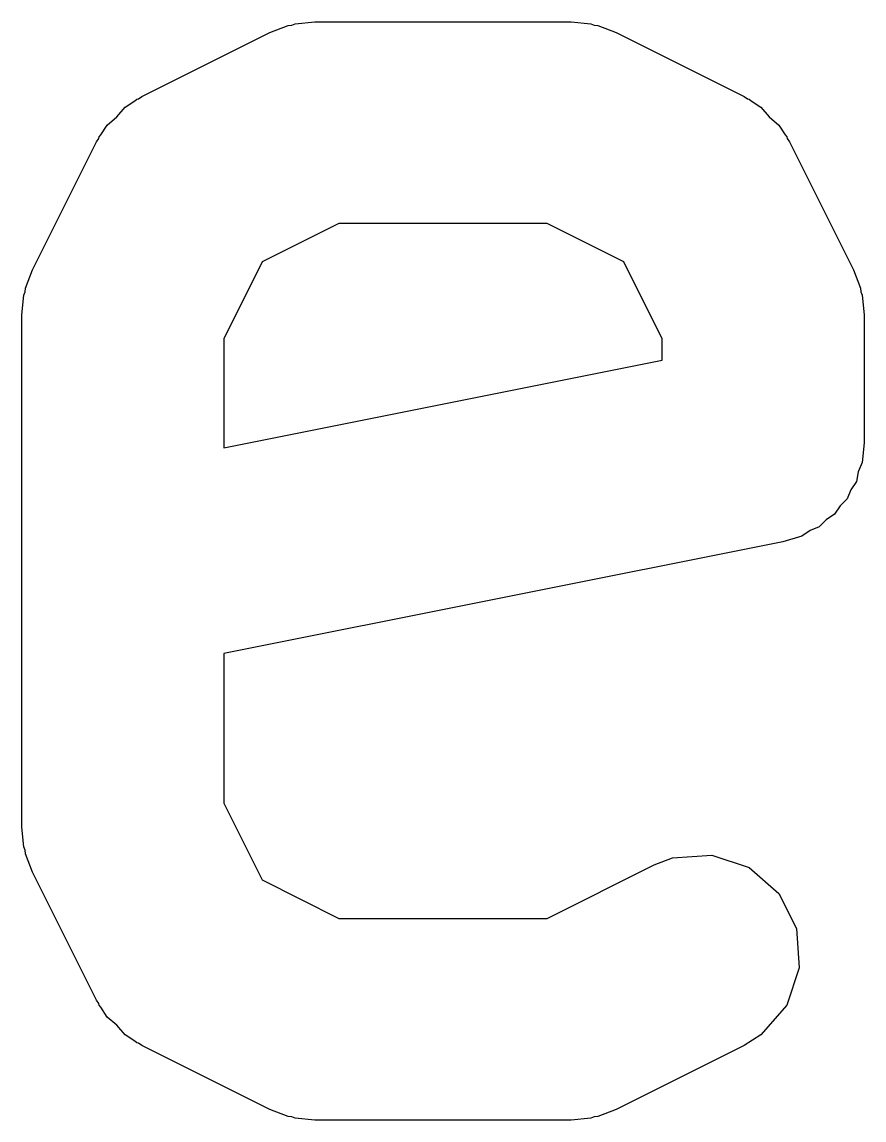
# Model space of a CAD drawing. Extents: x 0.58 to 7.69, y -5.21 to -0.56.
# Drawn here: x 6.78276 to 6.80741, y -5.19212 to -5.15997 of the extents above; entities that cross this region are included whole.
import ezdxf

# ---------------------------------------------------------------- set-up
doc = ezdxf.new("R2010")
doc.units = 0
doc.header["$MEASUREMENT"] = 0
doc.layers.add('BLACK', color=7, linetype='CONTINUOUS')

msp = doc.modelspace()

# ---------------------------------------------------------------- linework, layer by layer
at = {"layer": 'BLACK', "linetype": 'CONTINUOUS'}
for p, q in [((6.790018, -5.160278), (6.790559, -5.160071)), ((6.790559, -5.160071), (6.790665, -5.160064)), ((6.790665, -5.160064), (6.790763, -5.160023)), ((6.790763, -5.160023), (6.791339, -5.159967)), ((6.791339, -5.159967), (6.798838, -5.159967)), ((6.798838, -5.159967), (6.799414, -5.160023)), ((6.799414, -5.160023), (6.799512, -5.160064)), ((6.799512, -5.160064), (6.799618, -5.160071)), ((6.799618, -5.160071), (6.800158, -5.160278)), ((6.786269, -5.162153), (6.790018, -5.160278)), ((6.800158, -5.160278), (6.803908, -5.162153)), ((6.785779, -5.162461), (6.78607, -5.162278)), ((6.78607, -5.162278), (6.786127, -5.162229)), ((6.786127, -5.162229), (6.786172, -5.162214)), ((6.786172, -5.162214), (6.786269, -5.162153)), ((6.803908, -5.162153), (6.804004, -5.162214)), ((6.804004, -5.162214), (6.804049, -5.162229)), ((6.804049, -5.162229), (6.804106, -5.162278)), ((6.804106, -5.162278), (6.804398, -5.162461)), ((6.785536, -5.162741), (6.785779, -5.162461)), ((6.804398, -5.162461), (6.80464, -5.162741)), ((6.785073, -5.163275), (6.785256, -5.162984)), ((6.785256, -5.162984), (6.785536, -5.162741)), ((6.80464, -5.162741), (6.80492, -5.162984)), ((6.80492, -5.162984), (6.805103, -5.163275)), ((6.785024, -5.163332), (6.785073, -5.163275)), ((6.805103, -5.163275), (6.805152, -5.163332)), ((6.783073, -5.167223), (6.784948, -5.163474)), ((6.784948, -5.163474), (6.785009, -5.163377)), ((6.785009, -5.163377), (6.785024, -5.163332)), ((6.805152, -5.163332), (6.805168, -5.163377)), ((6.805168, -5.163377), (6.805228, -5.163474)), ((6.805228, -5.163474), (6.807103, -5.167223)), ((6.792036, -5.165872), (6.78979, -5.166995)), ((6.798141, -5.165872), (6.792036, -5.165872)), ((6.800386, -5.166995), (6.798141, -5.165872)), ((6.78979, -5.166995), (6.788667, -5.169241)), ((6.801509, -5.169241), (6.800386, -5.166995)), ((6.782866, -5.167764), (6.783073, -5.167223)), ((6.807103, -5.167223), (6.80731, -5.167764)), ((6.782859, -5.16787), (6.782866, -5.167764)), ((6.80731, -5.167764), (6.807317, -5.16787)), ((6.782762, -5.168544), (6.782818, -5.167968)), ((6.782818, -5.167968), (6.782859, -5.16787)), ((6.807317, -5.16787), (6.807358, -5.167968)), ((6.807358, -5.167968), (6.807415, -5.168544)), ((6.782762, -5.183542), (6.782762, -5.168544)), ((6.807415, -5.168544), (6.807415, -5.172293)), ((6.788667, -5.169241), (6.788667, -5.172441)), ((6.801509, -5.169873), (6.801509, -5.169241)), ((6.788667, -5.172441), (6.801509, -5.169873)), ((6.807415, -5.172293), (6.807358, -5.172869)), ((6.807358, -5.172869), (6.807247, -5.173137)), ((6.807247, -5.173137), (6.807191, -5.17342)), ((6.807191, -5.17342), (6.807029, -5.173663)), ((6.806917, -5.173934), (6.806712, -5.174138)), ((6.807029, -5.173663), (6.806917, -5.173934)), ((6.806712, -5.174138), (6.806552, -5.174379)), ((6.806309, -5.174541), (6.806102, -5.174748)), ((6.806552, -5.174379), (6.806309, -5.174541)), ((6.805835, -5.174859), (6.805595, -5.17502)), ((6.806102, -5.174748), (6.805835, -5.174859)), ((6.805041, -5.175189), (6.788667, -5.178463)), ((6.805595, -5.17502), (6.805041, -5.175189)), ((6.788667, -5.178463), (6.788667, -5.182845)), ((6.788667, -5.182845), (6.78979, -5.18509)), ((6.782818, -5.184118), (6.782762, -5.183542)), ((6.782859, -5.184216), (6.782818, -5.184118)), ((6.782866, -5.184322), (6.782859, -5.184216)), ((6.783073, -5.184862), (6.782866, -5.184322)), ((6.801267, -5.18465), (6.801807, -5.184443)), ((6.801807, -5.184443), (6.802956, -5.184362)), ((6.802956, -5.184362), (6.804049, -5.184726)), ((6.784948, -5.188612), (6.783073, -5.184862)), ((6.798141, -5.186213), (6.801267, -5.18465)), ((6.804049, -5.184726), (6.80492, -5.185481)), ((6.78979, -5.18509), (6.792036, -5.186213)), ((6.80492, -5.185481), (6.805435, -5.186511)), ((6.792036, -5.186213), (6.798141, -5.186213)), ((6.805435, -5.186511), (6.805517, -5.187661)), ((6.805517, -5.187661), (6.805152, -5.188754)), ((6.785009, -5.188708), (6.784948, -5.188612)), ((6.785024, -5.188754), (6.785009, -5.188708)), ((6.785073, -5.18881), (6.785024, -5.188754)), ((6.785256, -5.189102), (6.785073, -5.18881)), ((6.805152, -5.188754), (6.804398, -5.189624)), ((6.785536, -5.189344), (6.785256, -5.189102)), ((6.785779, -5.189624), (6.785536, -5.189344)), ((6.78607, -5.189808), (6.785779, -5.189624)), ((6.804398, -5.189624), (6.803908, -5.189932)), ((6.786127, -5.189857), (6.78607, -5.189808)), ((6.786172, -5.189872), (6.786127, -5.189857)), ((6.786269, -5.189932), (6.786172, -5.189872)), ((6.790018, -5.191807), (6.786269, -5.189932)), ((6.803908, -5.189932), (6.800158, -5.191807)), ((6.790559, -5.192014), (6.790018, -5.191807)), ((6.800158, -5.191807), (6.799618, -5.192014)), ((6.790665, -5.192022), (6.790559, -5.192014)), ((6.790763, -5.192062), (6.790665, -5.192022)), ((6.791339, -5.192119), (6.790763, -5.192062)), ((6.798838, -5.192119), (6.791339, -5.192119)), ((6.799414, -5.192062), (6.798838, -5.192119)), ((6.799512, -5.192021), (6.799414, -5.192062)), ((6.799618, -5.192014), (6.799512, -5.192021))]:
    msp.add_line(p, q, dxfattribs=at)

doc.saveas('drawing.dxf')
